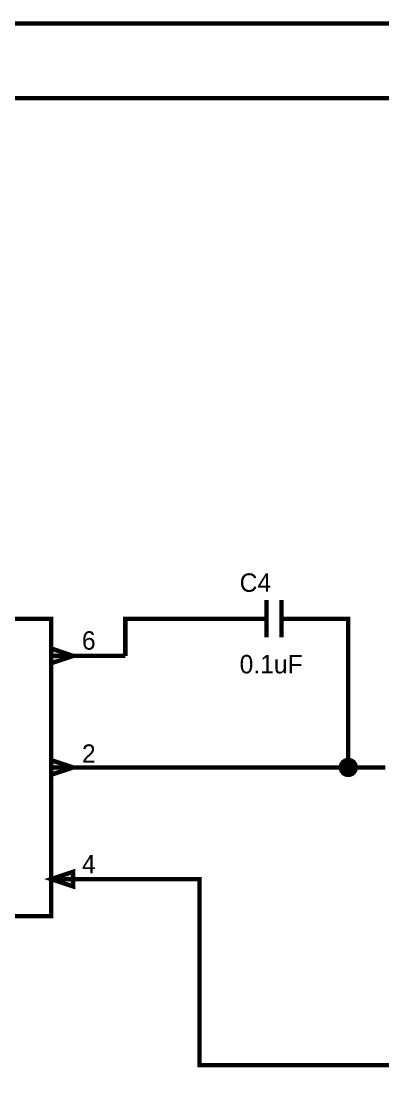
# Model space of a CAD drawing. Header units: millimetres. Extents: x 0 to 19, y 0 to 9.5.
# Drawn here: x 3.72 to 4.693, y 6.642 to 9.506 of the extents above; entities that cross this region are included whole.
import ezdxf

# ---------------------------------------------------------------- set-up
doc = ezdxf.new("R2010")
doc.units = ezdxf.units.MM
doc.header["$MEASUREMENT"] = 0
doc.layers.add('Sheet', color=255, linetype='Continuous')

msp = doc.modelspace()

# ---------------------------------------------------------------- linework, layer by layer
at = {"layer": 'Sheet'}
for points, const_width in [([(0, 9.5), (19, 9.5), (19, 0), (0, 0), (0, 9.5)], 0.0118), ([(0, 9.5), (0, 0), (19, 0), (19, 9.5), (0, 9.5), (0, 9.5)], 0.0039), ([(0.2007, 9.2993), (18.8002, 9.2993), (18.8002, 0.1998), (0.2007, 0.1998), (0.2007, 9.2993)], 0.0118), ([(0.2007, 9.2993), (0.2007, 0.1998), (18.8002, 0.1998), (18.8002, 9.2993), (0.2007, 9.2993), (0.2007, 9.2993)], 0.0039), ([(2.8003, 7.8996), (3.8004, 7.8996), (3.8004, 7.0998), (2.8003, 7.0998), (2.8003, 7.8996)], 0.0118), ([(2.8003, 7.8996), (2.8003, 7.0998), (3.8004, 7.0998), (3.8004, 7.8996), (2.8003, 7.8996), (2.8003, 7.8996)], 0.0039), ([(3.86, 7.7997), (3.8004, 7.82), (3.8004, 7.7798), (3.86, 7.7997)], 0.0118), ([(3.86, 7.7997), (3.8004, 7.82), (3.8004, 7.7798), (3.86, 7.7997)], 0.0039), ([(3.86, 7.4999), (3.8004, 7.5198), (3.8004, 7.48), (3.86, 7.4999)], 0.0118), ([(3.86, 7.4999), (3.8004, 7.5198), (3.8004, 7.48), (3.86, 7.4999)], 0.0039), ([(3.86, 7.2196), (3.8004, 7.1997), (3.86, 7.1798), (3.86, 7.2196)], 0.0118), ([(3.86, 7.2196), (3.8004, 7.1997), (3.86, 7.1798), (3.86, 7.2196)], 0.0039)]:
    msp.add_lwpolyline(points, close=True, dxfattribs=dict(at, const_width=const_width))
for points, const_width in [([(4.3804, 7.8496), (4.3804, 7.95)], 0.0118), ([(4.4202, 7.8496), (4.4202, 7.95)], 0.0118), ([(4.0002, 7.7997), (4.0002, 7.8996), (4.3004, 7.8996)], 0.0118), ([(4.3203, 7.8996), (4.3004, 7.8996)], 0.0118), ([(4.3203, 7.8996), (4.3804, 7.8996)], 0.0118), ([(4.4803, 7.8996), (4.4202, 7.8996)], 0.0118), ([(4.4803, 7.8996), (4.5002, 7.8996)], 0.0118), ([(4.5002, 7.8996), (4.6001, 7.8996), (4.6001, 7.4999)], 0.0118), ([(3.8004, 7.7997), (4.0002, 7.7997)], 0.0118), ([(3.8004, 7.4999), (4.0002, 7.4999)], 0.0118), ([(4.0002, 7.4999), (4.6001, 7.4999)], 0.0118), ([(4.5802, 7.4999), (4.5802, 7.5008), (4.5802, 7.5021), (4.5807, 7.503), (4.5807, 7.5039), (4.5807, 7.5048), (4.5811, 7.5057), (4.5816, 7.507), (4.582, 7.5079), (4.582, 7.5087), (4.5824, 7.5096), (4.5829, 7.5101), (4.5838, 7.511), (4.5842, 7.5118), (4.5847, 7.5127), (4.5855, 7.5132), (4.586, 7.5141), (4.5869, 7.5145), (4.5873, 7.5154), (4.5882, 7.5158), (4.5891, 7.5163), (4.59, 7.5171), (4.5904, 7.5176), (4.5913, 7.518), (4.5922, 7.518), (4.5931, 7.5185), (4.5944, 7.5189), (4.5953, 7.5194), (4.5961, 7.5194), (4.597, 7.5194), (4.5979, 7.5198), (4.5992, 7.5198), (4.6001, 7.5198)], 0.0118), ([(4.5802, 7.4999), (4.5802, 7.5008), (4.5802, 7.5021), (4.5807, 7.503), (4.5807, 7.5039), (4.5807, 7.5048), (4.5811, 7.5057), (4.5816, 7.507), (4.582, 7.5079), (4.582, 7.5087), (4.5824, 7.5096), (4.5829, 7.5101), (4.5838, 7.511), (4.5842, 7.5118), (4.5847, 7.5127), (4.5855, 7.5132), (4.586, 7.5141), (4.5869, 7.5145), (4.5873, 7.5154), (4.5882, 7.5158), (4.5891, 7.5163), (4.59, 7.5171), (4.5904, 7.5176), (4.5913, 7.518), (4.5922, 7.518), (4.5931, 7.5185), (4.5944, 7.5189), (4.5953, 7.5194), (4.5961, 7.5194), (4.597, 7.5194), (4.5979, 7.5198), (4.5992, 7.5198), (4.6001, 7.5198)], 0.0118), ([(4.5802, 7.4999), (4.5802, 7.5008), (4.5802, 7.5021), (4.5807, 7.503), (4.5807, 7.5039), (4.5807, 7.5048), (4.5811, 7.5057), (4.5816, 7.507), (4.582, 7.5079), (4.582, 7.5087), (4.5824, 7.5096), (4.5829, 7.5101), (4.5838, 7.511), (4.5842, 7.5118), (4.5847, 7.5127), (4.5855, 7.5132), (4.586, 7.5141), (4.5869, 7.5145), (4.5873, 7.5154), (4.5882, 7.5158), (4.5891, 7.5163), (4.59, 7.5171), (4.5904, 7.5176), (4.5913, 7.518), (4.5922, 7.518), (4.5931, 7.5185), (4.5944, 7.5189), (4.5953, 7.5194), (4.5961, 7.5194), (4.597, 7.5194), (4.5979, 7.5198), (4.5992, 7.5198), (4.6001, 7.5198)], 0.0118), ([(4.5802, 7.4999), (4.5802, 7.5008), (4.5802, 7.5021), (4.5807, 7.503), (4.5807, 7.5039), (4.5807, 7.5048), (4.5811, 7.5057), (4.5816, 7.507), (4.582, 7.5079), (4.582, 7.5087), (4.5824, 7.5096), (4.5829, 7.5101), (4.5838, 7.511), (4.5842, 7.5118), (4.5847, 7.5127), (4.5855, 7.5132), (4.586, 7.5141), (4.5869, 7.5145), (4.5873, 7.5154), (4.5882, 7.5158), (4.5891, 7.5163), (4.59, 7.5171), (4.5904, 7.5176), (4.5913, 7.518), (4.5922, 7.518), (4.5931, 7.5185), (4.5944, 7.5189), (4.5953, 7.5194), (4.5961, 7.5194), (4.597, 7.5194), (4.5979, 7.5198), (4.5992, 7.5198), (4.6001, 7.5198)], 0.0118), ([(4.5802, 7.4999), (4.5802, 7.5008), (4.5802, 7.5021), (4.5807, 7.503), (4.5807, 7.5039), (4.5807, 7.5048), (4.5811, 7.5057), (4.5816, 7.507), (4.582, 7.5079), (4.582, 7.5087), (4.5824, 7.5096), (4.5829, 7.5101), (4.5838, 7.511), (4.5842, 7.5118), (4.5847, 7.5127), (4.5855, 7.5132), (4.586, 7.5141), (4.5869, 7.5145), (4.5873, 7.5154), (4.5882, 7.5158), (4.5891, 7.5163), (4.59, 7.5171), (4.5904, 7.5176), (4.5913, 7.518), (4.5922, 7.518), (4.5931, 7.5185), (4.5944, 7.5189), (4.5953, 7.5194), (4.5961, 7.5194), (4.597, 7.5194), (4.5979, 7.5198), (4.5992, 7.5198), (4.6001, 7.5198)], 0.0118), ([(4.5802, 7.4999), (4.5802, 7.5008), (4.5802, 7.5021), (4.5807, 7.503), (4.5807, 7.5039), (4.5807, 7.5048), (4.5811, 7.5057), (4.5816, 7.507), (4.582, 7.5079), (4.582, 7.5087), (4.5824, 7.5096), (4.5829, 7.5101), (4.5838, 7.511), (4.5842, 7.5118), (4.5847, 7.5127), (4.5855, 7.5132), (4.586, 7.5141), (4.5869, 7.5145), (4.5873, 7.5154), (4.5882, 7.5158), (4.5891, 7.5163), (4.59, 7.5171), (4.5904, 7.5176), (4.5913, 7.518), (4.5922, 7.518), (4.5931, 7.5185), (4.5944, 7.5189), (4.5953, 7.5194), (4.5961, 7.5194), (4.597, 7.5194), (4.5979, 7.5198), (4.5992, 7.5198), (4.6001, 7.5198)], 0.0118), ([(4.5802, 7.4999), (4.5802, 7.5008), (4.5802, 7.5021), (4.5807, 7.503), (4.5807, 7.5039), (4.5807, 7.5048), (4.5811, 7.5057), (4.5816, 7.507), (4.582, 7.5079), (4.582, 7.5087), (4.5824, 7.5096), (4.5829, 7.5101), (4.5838, 7.511), (4.5842, 7.5118), (4.5847, 7.5127), (4.5855, 7.5132), (4.586, 7.5141), (4.5869, 7.5145), (4.5873, 7.5154), (4.5882, 7.5158), (4.5891, 7.5163), (4.59, 7.5171), (4.5904, 7.5176), (4.5913, 7.518), (4.5922, 7.518), (4.5931, 7.5185), (4.5944, 7.5189), (4.5953, 7.5194), (4.5961, 7.5194), (4.597, 7.5194), (4.5979, 7.5198), (4.5992, 7.5198), (4.6001, 7.5198)], 0.0118), ([(4.6001, 7.48), (4.5992, 7.48), (4.5979, 7.48), (4.597, 7.4805), (4.5961, 7.4805), (4.5953, 7.4805), (4.5944, 7.4809), (4.5931, 7.4813), (4.5922, 7.4818), (4.5913, 7.4818), (4.5904, 7.4822), (4.59, 7.4827), (4.5891, 7.4835), (4.5882, 7.484), (4.5873, 7.4844), (4.5869, 7.4853), (4.586, 7.4858), (4.5855, 7.4866), (4.5847, 7.4871), (4.5842, 7.488), (4.5838, 7.4889), (4.5829, 7.4897), (4.5824, 7.4902), (4.582, 7.4911), (4.582, 7.4919), (4.5816, 7.4928), (4.5811, 7.4942), (4.5807, 7.495), (4.5807, 7.4959), (4.5807, 7.4968), (4.5802, 7.4977), (4.5802, 7.499), (4.5802, 7.4999)], 0.0118), ([(4.5802, 7.4999), (4.5802, 7.4999)], 0.0118), ([(4.6001, 7.48), (4.5992, 7.48), (4.5979, 7.48), (4.597, 7.4805), (4.5961, 7.4805), (4.5953, 7.4805), (4.5944, 7.4809), (4.5931, 7.4813), (4.5922, 7.4818), (4.5913, 7.4818), (4.5904, 7.4822), (4.59, 7.4827), (4.5891, 7.4835), (4.5882, 7.484), (4.5873, 7.4844), (4.5869, 7.4853), (4.586, 7.4858), (4.5855, 7.4866), (4.5847, 7.4871), (4.5842, 7.488), (4.5838, 7.4889), (4.5829, 7.4897), (4.5824, 7.4902), (4.582, 7.4911), (4.582, 7.4919), (4.5816, 7.4928), (4.5811, 7.4942), (4.5807, 7.495), (4.5807, 7.4959), (4.5807, 7.4968), (4.5802, 7.4977), (4.5802, 7.499), (4.5802, 7.4999)], 0.0118), ([(4.5802, 7.4999), (4.5802, 7.4999)], 0.0118), ([(4.6001, 7.48), (4.5992, 7.48), (4.5979, 7.48), (4.597, 7.4805), (4.5961, 7.4805), (4.5953, 7.4805), (4.5944, 7.4809), (4.5931, 7.4813), (4.5922, 7.4818), (4.5913, 7.4818), (4.5904, 7.4822), (4.59, 7.4827), (4.5891, 7.4835), (4.5882, 7.484), (4.5873, 7.4844), (4.5869, 7.4853), (4.586, 7.4858), (4.5855, 7.4866), (4.5847, 7.4871), (4.5842, 7.488), (4.5838, 7.4889), (4.5829, 7.4897), (4.5824, 7.4902), (4.582, 7.4911), (4.582, 7.4919), (4.5816, 7.4928), (4.5811, 7.4942), (4.5807, 7.495), (4.5807, 7.4959), (4.5807, 7.4968), (4.5802, 7.4977), (4.5802, 7.499), (4.5802, 7.4999)], 0.0118), ([(4.5802, 7.4999), (4.5802, 7.4999)], 0.0118), ([(4.6001, 7.48), (4.5992, 7.48), (4.5979, 7.48), (4.597, 7.4805), (4.5961, 7.4805), (4.5953, 7.4805), (4.5944, 7.4809), (4.5931, 7.4813), (4.5922, 7.4818), (4.5913, 7.4818), (4.5904, 7.4822), (4.59, 7.4827), (4.5891, 7.4835), (4.5882, 7.484), (4.5873, 7.4844), (4.5869, 7.4853), (4.586, 7.4858), (4.5855, 7.4866), (4.5847, 7.4871), (4.5842, 7.488), (4.5838, 7.4889), (4.5829, 7.4897), (4.5824, 7.4902), (4.582, 7.4911), (4.582, 7.4919), (4.5816, 7.4928), (4.5811, 7.4942), (4.5807, 7.495), (4.5807, 7.4959), (4.5807, 7.4968), (4.5802, 7.4977), (4.5802, 7.499), (4.5802, 7.4999)], 0.0118), ([(4.5802, 7.4999), (4.5802, 7.4999)], 0.0118), ([(4.6001, 7.48), (4.5992, 7.48), (4.5979, 7.48), (4.597, 7.4805), (4.5961, 7.4805), (4.5953, 7.4805), (4.5944, 7.4809), (4.5931, 7.4813), (4.5922, 7.4818), (4.5913, 7.4818), (4.5904, 7.4822), (4.59, 7.4827), (4.5891, 7.4835), (4.5882, 7.484), (4.5873, 7.4844), (4.5869, 7.4853), (4.586, 7.4858), (4.5855, 7.4866), (4.5847, 7.4871), (4.5842, 7.488), (4.5838, 7.4889), (4.5829, 7.4897), (4.5824, 7.4902), (4.582, 7.4911), (4.582, 7.4919), (4.5816, 7.4928), (4.5811, 7.4942), (4.5807, 7.495), (4.5807, 7.4959), (4.5807, 7.4968), (4.5802, 7.4977), (4.5802, 7.499), (4.5802, 7.4999)], 0.0118), ([(4.5802, 7.4999), (4.5802, 7.4999)], 0.0118), ([(4.6001, 7.48), (4.5992, 7.48), (4.5979, 7.48), (4.597, 7.4805), (4.5961, 7.4805), (4.5953, 7.4805), (4.5944, 7.4809), (4.5931, 7.4813), (4.5922, 7.4818), (4.5913, 7.4818), (4.5904, 7.4822), (4.59, 7.4827), (4.5891, 7.4835), (4.5882, 7.484), (4.5873, 7.4844), (4.5869, 7.4853), (4.586, 7.4858), (4.5855, 7.4866), (4.5847, 7.4871), (4.5842, 7.488), (4.5838, 7.4889), (4.5829, 7.4897), (4.5824, 7.4902), (4.582, 7.4911), (4.582, 7.4919), (4.5816, 7.4928), (4.5811, 7.4942), (4.5807, 7.495), (4.5807, 7.4959), (4.5807, 7.4968), (4.5802, 7.4977), (4.5802, 7.499), (4.5802, 7.4999)], 0.0118), ([(4.5802, 7.4999), (4.5802, 7.4999)], 0.0118), ([(4.6001, 7.48), (4.5992, 7.48), (4.5979, 7.48), (4.597, 7.4805), (4.5961, 7.4805), (4.5953, 7.4805), (4.5944, 7.4809), (4.5931, 7.4813), (4.5922, 7.4818), (4.5913, 7.4818), (4.5904, 7.4822), (4.59, 7.4827), (4.5891, 7.4835), (4.5882, 7.484), (4.5873, 7.4844), (4.5869, 7.4853), (4.586, 7.4858), (4.5855, 7.4866), (4.5847, 7.4871), (4.5842, 7.488), (4.5838, 7.4889), (4.5829, 7.4897), (4.5824, 7.4902), (4.582, 7.4911), (4.582, 7.4919), (4.5816, 7.4928), (4.5811, 7.4942), (4.5807, 7.495), (4.5807, 7.4959), (4.5807, 7.4968), (4.5802, 7.4977), (4.5802, 7.499), (4.5802, 7.4999)], 0.0118), ([(4.5802, 7.4999), (4.5802, 7.4999)], 0.0118), ([(4.5802, 7.4999), (4.5802, 7.5008), (4.5802, 7.5021), (4.5807, 7.503), (4.5807, 7.5039), (4.5807, 7.5048), (4.5811, 7.5057), (4.5816, 7.507), (4.582, 7.5079), (4.582, 7.5087), (4.5824, 7.5096), (4.5829, 7.5101), (4.5838, 7.511), (4.5842, 7.5118), (4.5847, 7.5127), (4.5855, 7.5132), (4.586, 7.5141), (4.5869, 7.5145), (4.5873, 7.5154), (4.5882, 7.5158), (4.5891, 7.5163), (4.59, 7.5171), (4.5904, 7.5176), (4.5913, 7.518), (4.5922, 7.518), (4.5931, 7.5185), (4.5944, 7.5189), (4.5953, 7.5194), (4.5961, 7.5194), (4.597, 7.5194), (4.5979, 7.5198), (4.5992, 7.5198), (4.6001, 7.5198)], 0.0039), ([(4.5802, 7.4999), (4.5802, 7.5008), (4.5802, 7.5021), (4.5807, 7.503), (4.5807, 7.5039), (4.5807, 7.5048), (4.5811, 7.5057), (4.5816, 7.507), (4.582, 7.5079), (4.582, 7.5087), (4.5824, 7.5096), (4.5829, 7.5101), (4.5838, 7.511), (4.5842, 7.5118), (4.5847, 7.5127), (4.5855, 7.5132), (4.586, 7.5141), (4.5869, 7.5145), (4.5873, 7.5154), (4.5882, 7.5158), (4.5891, 7.5163), (4.59, 7.5171), (4.5904, 7.5176), (4.5913, 7.518), (4.5922, 7.518), (4.5931, 7.5185), (4.5944, 7.5189), (4.5953, 7.5194), (4.5961, 7.5194), (4.597, 7.5194), (4.5979, 7.5198), (4.5992, 7.5198), (4.6001, 7.5198)], 0.0039), ([(4.5802, 7.4999), (4.5802, 7.5008), (4.5802, 7.5021), (4.5807, 7.503), (4.5807, 7.5039), (4.5807, 7.5048), (4.5811, 7.5057), (4.5816, 7.507), (4.582, 7.5079), (4.582, 7.5087), (4.5824, 7.5096), (4.5829, 7.5101), (4.5838, 7.511), (4.5842, 7.5118), (4.5847, 7.5127), (4.5855, 7.5132), (4.586, 7.5141), (4.5869, 7.5145), (4.5873, 7.5154), (4.5882, 7.5158), (4.5891, 7.5163), (4.59, 7.5171), (4.5904, 7.5176), (4.5913, 7.518), (4.5922, 7.518), (4.5931, 7.5185), (4.5944, 7.5189), (4.5953, 7.5194), (4.5961, 7.5194), (4.597, 7.5194), (4.5979, 7.5198), (4.5992, 7.5198), (4.6001, 7.5198)], 0.0039), ([(4.5802, 7.4999), (4.5802, 7.5008), (4.5802, 7.5021), (4.5807, 7.503), (4.5807, 7.5039), (4.5807, 7.5048), (4.5811, 7.5057), (4.5816, 7.507), (4.582, 7.5079), (4.582, 7.5087), (4.5824, 7.5096), (4.5829, 7.5101), (4.5838, 7.511), (4.5842, 7.5118), (4.5847, 7.5127), (4.5855, 7.5132), (4.586, 7.5141), (4.5869, 7.5145), (4.5873, 7.5154), (4.5882, 7.5158), (4.5891, 7.5163), (4.59, 7.5171), (4.5904, 7.5176), (4.5913, 7.518), (4.5922, 7.518), (4.5931, 7.5185), (4.5944, 7.5189), (4.5953, 7.5194), (4.5961, 7.5194), (4.597, 7.5194), (4.5979, 7.5198), (4.5992, 7.5198), (4.6001, 7.5198)], 0.0039), ([(4.5802, 7.4999), (4.5802, 7.5008), (4.5802, 7.5021), (4.5807, 7.503), (4.5807, 7.5039), (4.5807, 7.5048), (4.5811, 7.5057), (4.5816, 7.507), (4.582, 7.5079), (4.582, 7.5087), (4.5824, 7.5096), (4.5829, 7.5101), (4.5838, 7.511), (4.5842, 7.5118), (4.5847, 7.5127), (4.5855, 7.5132), (4.586, 7.5141), (4.5869, 7.5145), (4.5873, 7.5154), (4.5882, 7.5158), (4.5891, 7.5163), (4.59, 7.5171), (4.5904, 7.5176), (4.5913, 7.518), (4.5922, 7.518), (4.5931, 7.5185), (4.5944, 7.5189), (4.5953, 7.5194), (4.5961, 7.5194), (4.597, 7.5194), (4.5979, 7.5198), (4.5992, 7.5198), (4.6001, 7.5198)], 0.0039), ([(4.5802, 7.4999), (4.5802, 7.5008), (4.5802, 7.5021), (4.5807, 7.503), (4.5807, 7.5039), (4.5807, 7.5048), (4.5811, 7.5057), (4.5816, 7.507), (4.582, 7.5079), (4.582, 7.5087), (4.5824, 7.5096), (4.5829, 7.5101), (4.5838, 7.511), (4.5842, 7.5118), (4.5847, 7.5127), (4.5855, 7.5132), (4.586, 7.5141), (4.5869, 7.5145), (4.5873, 7.5154), (4.5882, 7.5158), (4.5891, 7.5163), (4.59, 7.5171), (4.5904, 7.5176), (4.5913, 7.518), (4.5922, 7.518), (4.5931, 7.5185), (4.5944, 7.5189), (4.5953, 7.5194), (4.5961, 7.5194), (4.597, 7.5194), (4.5979, 7.5198), (4.5992, 7.5198), (4.6001, 7.5198)], 0.0039), ([(4.5802, 7.4999), (4.5802, 7.5008), (4.5802, 7.5021), (4.5807, 7.503), (4.5807, 7.5039), (4.5807, 7.5048), (4.5811, 7.5057), (4.5816, 7.507), (4.582, 7.5079), (4.582, 7.5087), (4.5824, 7.5096), (4.5829, 7.5101), (4.5838, 7.511), (4.5842, 7.5118), (4.5847, 7.5127), (4.5855, 7.5132), (4.586, 7.5141), (4.5869, 7.5145), (4.5873, 7.5154), (4.5882, 7.5158), (4.5891, 7.5163), (4.59, 7.5171), (4.5904, 7.5176), (4.5913, 7.518), (4.5922, 7.518), (4.5931, 7.5185), (4.5944, 7.5189), (4.5953, 7.5194), (4.5961, 7.5194), (4.597, 7.5194), (4.5979, 7.5198), (4.5992, 7.5198), (4.6001, 7.5198)], 0.0039), ([(4.6001, 7.5198), (4.6001, 7.5198)], 0.0118), ([(4.6001, 7.5198), (4.601, 7.5198), (4.6023, 7.5198), (4.6032, 7.5194), (4.6041, 7.5194), (4.605, 7.5194), (4.6059, 7.5189), (4.6072, 7.5185), (4.6081, 7.518), (4.609, 7.518), (4.6099, 7.5176), (4.6103, 7.5171), (4.6112, 7.5163), (4.6121, 7.5158), (4.6129, 7.5154), (4.6134, 7.5145), (4.6143, 7.5141), (4.6147, 7.5132), (4.6156, 7.5127), (4.616, 7.5118), (4.6165, 7.511), (4.6174, 7.5101), (4.6178, 7.5096), (4.6183, 7.5087), (4.6183, 7.5079), (4.6187, 7.507), (4.6191, 7.5057), (4.6196, 7.5048), (4.6196, 7.5039), (4.6196, 7.503), (4.62, 7.5021), (4.62, 7.5008), (4.62, 7.4999)], 0.0118), ([(4.6001, 7.5198), (4.6001, 7.5198)], 0.0118), ([(4.6001, 7.5198), (4.601, 7.5198), (4.6023, 7.5198), (4.6032, 7.5194), (4.6041, 7.5194), (4.605, 7.5194), (4.6059, 7.5189), (4.6072, 7.5185), (4.6081, 7.518), (4.609, 7.518), (4.6099, 7.5176), (4.6103, 7.5171), (4.6112, 7.5163), (4.6121, 7.5158), (4.6129, 7.5154), (4.6134, 7.5145), (4.6143, 7.5141), (4.6147, 7.5132), (4.6156, 7.5127), (4.616, 7.5118), (4.6165, 7.511), (4.6174, 7.5101), (4.6178, 7.5096), (4.6183, 7.5087), (4.6183, 7.5079), (4.6187, 7.507), (4.6191, 7.5057), (4.6196, 7.5048), (4.6196, 7.5039), (4.6196, 7.503), (4.62, 7.5021), (4.62, 7.5008), (4.62, 7.4999)], 0.0118), ([(4.6001, 7.5198), (4.6001, 7.5198)], 0.0118), ([(4.6001, 7.5198), (4.601, 7.5198), (4.6023, 7.5198), (4.6032, 7.5194), (4.6041, 7.5194), (4.605, 7.5194), (4.6059, 7.5189), (4.6072, 7.5185), (4.6081, 7.518), (4.609, 7.518), (4.6099, 7.5176), (4.6103, 7.5171), (4.6112, 7.5163), (4.6121, 7.5158), (4.6129, 7.5154), (4.6134, 7.5145), (4.6143, 7.5141), (4.6147, 7.5132), (4.6156, 7.5127), (4.616, 7.5118), (4.6165, 7.511), (4.6174, 7.5101), (4.6178, 7.5096), (4.6183, 7.5087), (4.6183, 7.5079), (4.6187, 7.507), (4.6191, 7.5057), (4.6196, 7.5048), (4.6196, 7.5039), (4.6196, 7.503), (4.62, 7.5021), (4.62, 7.5008), (4.62, 7.4999)], 0.0118), ([(4.6001, 7.5198), (4.6001, 7.5198)], 0.0118), ([(4.6001, 7.5198), (4.601, 7.5198), (4.6023, 7.5198), (4.6032, 7.5194), (4.6041, 7.5194), (4.605, 7.5194), (4.6059, 7.5189), (4.6072, 7.5185), (4.6081, 7.518), (4.609, 7.518), (4.6099, 7.5176), (4.6103, 7.5171), (4.6112, 7.5163), (4.6121, 7.5158), (4.6129, 7.5154), (4.6134, 7.5145), (4.6143, 7.5141), (4.6147, 7.5132), (4.6156, 7.5127), (4.616, 7.5118), (4.6165, 7.511), (4.6174, 7.5101), (4.6178, 7.5096), (4.6183, 7.5087), (4.6183, 7.5079), (4.6187, 7.507), (4.6191, 7.5057), (4.6196, 7.5048), (4.6196, 7.5039), (4.6196, 7.503), (4.62, 7.5021), (4.62, 7.5008), (4.62, 7.4999)], 0.0118), ([(4.6001, 7.5198), (4.6001, 7.5198)], 0.0118), ([(4.6001, 7.5198), (4.601, 7.5198), (4.6023, 7.5198), (4.6032, 7.5194), (4.6041, 7.5194), (4.605, 7.5194), (4.6059, 7.5189), (4.6072, 7.5185), (4.6081, 7.518), (4.609, 7.518), (4.6099, 7.5176), (4.6103, 7.5171), (4.6112, 7.5163), (4.6121, 7.5158), (4.6129, 7.5154), (4.6134, 7.5145), (4.6143, 7.5141), (4.6147, 7.5132), (4.6156, 7.5127), (4.616, 7.5118), (4.6165, 7.511), (4.6174, 7.5101), (4.6178, 7.5096), (4.6183, 7.5087), (4.6183, 7.5079), (4.6187, 7.507), (4.6191, 7.5057), (4.6196, 7.5048), (4.6196, 7.5039), (4.6196, 7.503), (4.62, 7.5021), (4.62, 7.5008), (4.62, 7.4999)], 0.0118), ([(4.6001, 7.5198), (4.6001, 7.5198)], 0.0118), ([(4.6001, 7.5198), (4.601, 7.5198), (4.6023, 7.5198), (4.6032, 7.5194), (4.6041, 7.5194), (4.605, 7.5194), (4.6059, 7.5189), (4.6072, 7.5185), (4.6081, 7.518), (4.609, 7.518), (4.6099, 7.5176), (4.6103, 7.5171), (4.6112, 7.5163), (4.6121, 7.5158), (4.6129, 7.5154), (4.6134, 7.5145), (4.6143, 7.5141), (4.6147, 7.5132), (4.6156, 7.5127), (4.616, 7.5118), (4.6165, 7.511), (4.6174, 7.5101), (4.6178, 7.5096), (4.6183, 7.5087), (4.6183, 7.5079), (4.6187, 7.507), (4.6191, 7.5057), (4.6196, 7.5048), (4.6196, 7.5039), (4.6196, 7.503), (4.62, 7.5021), (4.62, 7.5008), (4.62, 7.4999)], 0.0118), ([(4.6001, 7.5198), (4.6001, 7.5198)], 0.0118), ([(4.6001, 7.5198), (4.601, 7.5198), (4.6023, 7.5198), (4.6032, 7.5194), (4.6041, 7.5194), (4.605, 7.5194), (4.6059, 7.5189), (4.6072, 7.5185), (4.6081, 7.518), (4.609, 7.518), (4.6099, 7.5176), (4.6103, 7.5171), (4.6112, 7.5163), (4.6121, 7.5158), (4.6129, 7.5154), (4.6134, 7.5145), (4.6143, 7.5141), (4.6147, 7.5132), (4.6156, 7.5127), (4.616, 7.5118), (4.6165, 7.511), (4.6174, 7.5101), (4.6178, 7.5096), (4.6183, 7.5087), (4.6183, 7.5079), (4.6187, 7.507), (4.6191, 7.5057), (4.6196, 7.5048), (4.6196, 7.5039), (4.6196, 7.503), (4.62, 7.5021), (4.62, 7.5008), (4.62, 7.4999)], 0.0118), ([(4.62, 7.4999), (4.62, 7.499), (4.62, 7.4977), (4.6196, 7.4968), (4.6196, 7.4959), (4.6196, 7.495), (4.6191, 7.4942), (4.6187, 7.4928), (4.6183, 7.4919), (4.6183, 7.4911), (4.6178, 7.4902), (4.6174, 7.4897), (4.6165, 7.4889), (4.616, 7.488), (4.6156, 7.4871), (4.6147, 7.4866), (4.6143, 7.4858), (4.6134, 7.4853), (4.6129, 7.4844), (4.6121, 7.484), (4.6112, 7.4835), (4.6103, 7.4827), (4.6099, 7.4822), (4.609, 7.4818), (4.6081, 7.4818), (4.6072, 7.4813), (4.6059, 7.4809), (4.605, 7.4805), (4.6041, 7.4805), (4.6032, 7.4805), (4.6023, 7.48), (4.601, 7.48), (4.6001, 7.48)], 0.0118), ([(4.7, 7.4999), (4.6001, 7.4999)], 0.0118), ([(4.62, 7.4999), (4.62, 7.499), (4.62, 7.4977), (4.6196, 7.4968), (4.6196, 7.4959), (4.6196, 7.495), (4.6191, 7.4942), (4.6187, 7.4928), (4.6183, 7.4919), (4.6183, 7.4911), (4.6178, 7.4902), (4.6174, 7.4897), (4.6165, 7.4889), (4.616, 7.488), (4.6156, 7.4871), (4.6147, 7.4866), (4.6143, 7.4858), (4.6134, 7.4853), (4.6129, 7.4844), (4.6121, 7.484), (4.6112, 7.4835), (4.6103, 7.4827), (4.6099, 7.4822), (4.609, 7.4818), (4.6081, 7.4818), (4.6072, 7.4813), (4.6059, 7.4809), (4.605, 7.4805), (4.6041, 7.4805), (4.6032, 7.4805), (4.6023, 7.48), (4.601, 7.48), (4.6001, 7.48)], 0.0118), ([(4.62, 7.4999), (4.62, 7.499), (4.62, 7.4977), (4.6196, 7.4968), (4.6196, 7.4959), (4.6196, 7.495), (4.6191, 7.4942), (4.6187, 7.4928), (4.6183, 7.4919), (4.6183, 7.4911), (4.6178, 7.4902), (4.6174, 7.4897), (4.6165, 7.4889), (4.616, 7.488), (4.6156, 7.4871), (4.6147, 7.4866), (4.6143, 7.4858), (4.6134, 7.4853), (4.6129, 7.4844), (4.6121, 7.484), (4.6112, 7.4835), (4.6103, 7.4827), (4.6099, 7.4822), (4.609, 7.4818), (4.6081, 7.4818), (4.6072, 7.4813), (4.6059, 7.4809), (4.605, 7.4805), (4.6041, 7.4805), (4.6032, 7.4805), (4.6023, 7.48), (4.601, 7.48), (4.6001, 7.48)], 0.0118), ([(4.62, 7.4999), (4.62, 7.499), (4.62, 7.4977), (4.6196, 7.4968), (4.6196, 7.4959), (4.6196, 7.495), (4.6191, 7.4942), (4.6187, 7.4928), (4.6183, 7.4919), (4.6183, 7.4911), (4.6178, 7.4902), (4.6174, 7.4897), (4.6165, 7.4889), (4.616, 7.488), (4.6156, 7.4871), (4.6147, 7.4866), (4.6143, 7.4858), (4.6134, 7.4853), (4.6129, 7.4844), (4.6121, 7.484), (4.6112, 7.4835), (4.6103, 7.4827), (4.6099, 7.4822), (4.609, 7.4818), (4.6081, 7.4818), (4.6072, 7.4813), (4.6059, 7.4809), (4.605, 7.4805), (4.6041, 7.4805), (4.6032, 7.4805), (4.6023, 7.48), (4.601, 7.48), (4.6001, 7.48)], 0.0118), ([(4.62, 7.4999), (4.62, 7.499), (4.62, 7.4977), (4.6196, 7.4968), (4.6196, 7.4959), (4.6196, 7.495), (4.6191, 7.4942), (4.6187, 7.4928), (4.6183, 7.4919), (4.6183, 7.4911), (4.6178, 7.4902), (4.6174, 7.4897), (4.6165, 7.4889), (4.616, 7.488), (4.6156, 7.4871), (4.6147, 7.4866), (4.6143, 7.4858), (4.6134, 7.4853), (4.6129, 7.4844), (4.6121, 7.484), (4.6112, 7.4835), (4.6103, 7.4827), (4.6099, 7.4822), (4.609, 7.4818), (4.6081, 7.4818), (4.6072, 7.4813), (4.6059, 7.4809), (4.605, 7.4805), (4.6041, 7.4805), (4.6032, 7.4805), (4.6023, 7.48), (4.601, 7.48), (4.6001, 7.48)], 0.0118), ([(4.62, 7.4999), (4.62, 7.499), (4.62, 7.4977), (4.6196, 7.4968), (4.6196, 7.4959), (4.6196, 7.495), (4.6191, 7.4942), (4.6187, 7.4928), (4.6183, 7.4919), (4.6183, 7.4911), (4.6178, 7.4902), (4.6174, 7.4897), (4.6165, 7.4889), (4.616, 7.488), (4.6156, 7.4871), (4.6147, 7.4866), (4.6143, 7.4858), (4.6134, 7.4853), (4.6129, 7.4844), (4.6121, 7.484), (4.6112, 7.4835), (4.6103, 7.4827), (4.6099, 7.4822), (4.609, 7.4818), (4.6081, 7.4818), (4.6072, 7.4813), (4.6059, 7.4809), (4.605, 7.4805), (4.6041, 7.4805), (4.6032, 7.4805), (4.6023, 7.48), (4.601, 7.48), (4.6001, 7.48)], 0.0118), ([(4.62, 7.4999), (4.62, 7.499), (4.62, 7.4977), (4.6196, 7.4968), (4.6196, 7.4959), (4.6196, 7.495), (4.6191, 7.4942), (4.6187, 7.4928), (4.6183, 7.4919), (4.6183, 7.4911), (4.6178, 7.4902), (4.6174, 7.4897), (4.6165, 7.4889), (4.616, 7.488), (4.6156, 7.4871), (4.6147, 7.4866), (4.6143, 7.4858), (4.6134, 7.4853), (4.6129, 7.4844), (4.6121, 7.484), (4.6112, 7.4835), (4.6103, 7.4827), (4.6099, 7.4822), (4.609, 7.4818), (4.6081, 7.4818), (4.6072, 7.4813), (4.6059, 7.4809), (4.605, 7.4805), (4.6041, 7.4805), (4.6032, 7.4805), (4.6023, 7.48), (4.601, 7.48), (4.6001, 7.48)], 0.0118), ([(4.6001, 7.5198), (4.6001, 7.5198)], 0.0039), ([(4.6001, 7.5198), (4.601, 7.5198), (4.6023, 7.5198), (4.6032, 7.5194), (4.6041, 7.5194), (4.605, 7.5194), (4.6059, 7.5189), (4.6072, 7.5185), (4.6081, 7.518), (4.609, 7.518), (4.6099, 7.5176), (4.6103, 7.5171), (4.6112, 7.5163), (4.6121, 7.5158), (4.6129, 7.5154), (4.6134, 7.5145), (4.6143, 7.5141), (4.6147, 7.5132), (4.6156, 7.5127), (4.616, 7.5118), (4.6165, 7.511), (4.6174, 7.5101), (4.6178, 7.5096), (4.6183, 7.5087), (4.6183, 7.5079), (4.6187, 7.507), (4.6191, 7.5057), (4.6196, 7.5048), (4.6196, 7.5039), (4.6196, 7.503), (4.62, 7.5021), (4.62, 7.5008), (4.62, 7.4999)], 0.0039), ([(4.6001, 7.5198), (4.6001, 7.5198)], 0.0039), ([(4.6001, 7.5198), (4.601, 7.5198), (4.6023, 7.5198), (4.6032, 7.5194), (4.6041, 7.5194), (4.605, 7.5194), (4.6059, 7.5189), (4.6072, 7.5185), (4.6081, 7.518), (4.609, 7.518), (4.6099, 7.5176), (4.6103, 7.5171), (4.6112, 7.5163), (4.6121, 7.5158), (4.6129, 7.5154), (4.6134, 7.5145), (4.6143, 7.5141), (4.6147, 7.5132), (4.6156, 7.5127), (4.616, 7.5118), (4.6165, 7.511), (4.6174, 7.5101), (4.6178, 7.5096), (4.6183, 7.5087), (4.6183, 7.5079), (4.6187, 7.507), (4.6191, 7.5057), (4.6196, 7.5048), (4.6196, 7.5039), (4.6196, 7.503), (4.62, 7.5021), (4.62, 7.5008), (4.62, 7.4999)], 0.0039), ([(4.6001, 7.5198), (4.6001, 7.5198)], 0.0039), ([(4.6001, 7.5198), (4.601, 7.5198), (4.6023, 7.5198), (4.6032, 7.5194), (4.6041, 7.5194), (4.605, 7.5194), (4.6059, 7.5189), (4.6072, 7.5185), (4.6081, 7.518), (4.609, 7.518), (4.6099, 7.5176), (4.6103, 7.5171), (4.6112, 7.5163), (4.6121, 7.5158), (4.6129, 7.5154), (4.6134, 7.5145), (4.6143, 7.5141), (4.6147, 7.5132), (4.6156, 7.5127), (4.616, 7.5118), (4.6165, 7.511), (4.6174, 7.5101), (4.6178, 7.5096), (4.6183, 7.5087), (4.6183, 7.5079), (4.6187, 7.507), (4.6191, 7.5057), (4.6196, 7.5048), (4.6196, 7.5039), (4.6196, 7.503), (4.62, 7.5021), (4.62, 7.5008), (4.62, 7.4999)], 0.0039), ([(4.6001, 7.5198), (4.6001, 7.5198)], 0.0039), ([(4.6001, 7.5198), (4.601, 7.5198), (4.6023, 7.5198), (4.6032, 7.5194), (4.6041, 7.5194), (4.605, 7.5194), (4.6059, 7.5189), (4.6072, 7.5185), (4.6081, 7.518), (4.609, 7.518), (4.6099, 7.5176), (4.6103, 7.5171), (4.6112, 7.5163), (4.6121, 7.5158), (4.6129, 7.5154), (4.6134, 7.5145), (4.6143, 7.5141), (4.6147, 7.5132), (4.6156, 7.5127), (4.616, 7.5118), (4.6165, 7.511), (4.6174, 7.5101), (4.6178, 7.5096), (4.6183, 7.5087), (4.6183, 7.5079), (4.6187, 7.507), (4.6191, 7.5057), (4.6196, 7.5048), (4.6196, 7.5039), (4.6196, 7.503), (4.62, 7.5021), (4.62, 7.5008), (4.62, 7.4999)], 0.0039), ([(4.6001, 7.5198), (4.6001, 7.5198)], 0.0039), ([(4.6001, 7.5198), (4.601, 7.5198), (4.6023, 7.5198), (4.6032, 7.5194), (4.6041, 7.5194), (4.605, 7.5194), (4.6059, 7.5189), (4.6072, 7.5185), (4.6081, 7.518), (4.609, 7.518), (4.6099, 7.5176), (4.6103, 7.5171), (4.6112, 7.5163), (4.6121, 7.5158), (4.6129, 7.5154), (4.6134, 7.5145), (4.6143, 7.5141), (4.6147, 7.5132), (4.6156, 7.5127), (4.616, 7.5118), (4.6165, 7.511), (4.6174, 7.5101), (4.6178, 7.5096), (4.6183, 7.5087), (4.6183, 7.5079), (4.6187, 7.507), (4.6191, 7.5057), (4.6196, 7.5048), (4.6196, 7.5039), (4.6196, 7.503), (4.62, 7.5021), (4.62, 7.5008), (4.62, 7.4999)], 0.0039), ([(4.6001, 7.5198), (4.6001, 7.5198)], 0.0039), ([(4.6001, 7.5198), (4.601, 7.5198), (4.6023, 7.5198), (4.6032, 7.5194), (4.6041, 7.5194), (4.605, 7.5194), (4.6059, 7.5189), (4.6072, 7.5185), (4.6081, 7.518), (4.609, 7.518), (4.6099, 7.5176), (4.6103, 7.5171), (4.6112, 7.5163), (4.6121, 7.5158), (4.6129, 7.5154), (4.6134, 7.5145), (4.6143, 7.5141), (4.6147, 7.5132), (4.6156, 7.5127), (4.616, 7.5118), (4.6165, 7.511), (4.6174, 7.5101), (4.6178, 7.5096), (4.6183, 7.5087), (4.6183, 7.5079), (4.6187, 7.507), (4.6191, 7.5057), (4.6196, 7.5048), (4.6196, 7.5039), (4.6196, 7.503), (4.62, 7.5021), (4.62, 7.5008), (4.62, 7.4999)], 0.0039), ([(4.6001, 7.5198), (4.6001, 7.5198)], 0.0039), ([(4.6001, 7.5198), (4.601, 7.5198), (4.6023, 7.5198), (4.6032, 7.5194), (4.6041, 7.5194), (4.605, 7.5194), (4.6059, 7.5189), (4.6072, 7.5185), (4.6081, 7.518), (4.609, 7.518), (4.6099, 7.5176), (4.6103, 7.5171), (4.6112, 7.5163), (4.6121, 7.5158), (4.6129, 7.5154), (4.6134, 7.5145), (4.6143, 7.5141), (4.6147, 7.5132), (4.6156, 7.5127), (4.616, 7.5118), (4.6165, 7.511), (4.6174, 7.5101), (4.6178, 7.5096), (4.6183, 7.5087), (4.6183, 7.5079), (4.6187, 7.507), (4.6191, 7.5057), (4.6196, 7.5048), (4.6196, 7.5039), (4.6196, 7.503), (4.62, 7.5021), (4.62, 7.5008), (4.62, 7.4999)], 0.0039), ([(4.62, 7.4999), (4.62, 7.4999), (4.62, 7.4999), (4.62, 7.4999), (4.62, 7.4999), (4.62, 7.4999), (4.62, 7.4999), (4.62, 7.4999), (4.62, 7.4999), (4.62, 7.4999), (4.62, 7.4999), (4.62, 7.4999), (4.62, 7.4999), (4.62, 7.4999), (4.62, 7.4999), (4.62, 7.4999), (4.62, 7.4999), (4.62, 7.4999), (4.62, 7.4999), (4.62, 7.4999), (4.62, 7.4999), (4.62, 7.4999), (4.62, 7.4999), (4.62, 7.4999), (4.62, 7.4999), (4.62, 7.4999), (4.62, 7.4999), (4.62, 7.4999), (4.62, 7.4999), (4.62, 7.4999), (4.62, 7.4999), (4.62, 7.4999), (4.62, 7.4999)], 0.0118), ([(4.62, 7.4999), (4.62, 7.4999)], 0.0118), ([(4.62, 7.4999), (4.62, 7.4999), (4.62, 7.4999), (4.62, 7.4999), (4.62, 7.4999), (4.62, 7.4999), (4.62, 7.4999), (4.62, 7.4999), (4.62, 7.4999), (4.62, 7.4999), (4.62, 7.4999), (4.62, 7.4999), (4.62, 7.4999), (4.62, 7.4999), (4.62, 7.4999), (4.62, 7.4999), (4.62, 7.4999), (4.62, 7.4999), (4.62, 7.4999), (4.62, 7.4999), (4.62, 7.4999), (4.62, 7.4999), (4.62, 7.4999), (4.62, 7.4999), (4.62, 7.4999), (4.62, 7.4999), (4.62, 7.4999), (4.62, 7.4999), (4.62, 7.4999), (4.62, 7.4999), (4.62, 7.4999), (4.62, 7.4999), (4.62, 7.4999)], 0.0118), ([(4.62, 7.4999), (4.62, 7.4999)], 0.0118), ([(4.62, 7.4999), (4.62, 7.4999), (4.62, 7.4999), (4.62, 7.4999), (4.62, 7.4999), (4.62, 7.4999), (4.62, 7.4999), (4.62, 7.4999), (4.62, 7.4999), (4.62, 7.4999), (4.62, 7.4999), (4.62, 7.4999), (4.62, 7.4999), (4.62, 7.4999), (4.62, 7.4999), (4.62, 7.4999), (4.62, 7.4999), (4.62, 7.4999), (4.62, 7.4999), (4.62, 7.4999), (4.62, 7.4999), (4.62, 7.4999), (4.62, 7.4999), (4.62, 7.4999), (4.62, 7.4999), (4.62, 7.4999), (4.62, 7.4999), (4.62, 7.4999), (4.62, 7.4999), (4.62, 7.4999), (4.62, 7.4999), (4.62, 7.4999), (4.62, 7.4999)], 0.0118), ([(4.62, 7.4999), (4.62, 7.4999)], 0.0118), ([(4.62, 7.4999), (4.62, 7.4999), (4.62, 7.4999), (4.62, 7.4999), (4.62, 7.4999), (4.62, 7.4999), (4.62, 7.4999), (4.62, 7.4999), (4.62, 7.4999), (4.62, 7.4999), (4.62, 7.4999), (4.62, 7.4999), (4.62, 7.4999), (4.62, 7.4999), (4.62, 7.4999), (4.62, 7.4999), (4.62, 7.4999), (4.62, 7.4999), (4.62, 7.4999), (4.62, 7.4999), (4.62, 7.4999), (4.62, 7.4999), (4.62, 7.4999), (4.62, 7.4999), (4.62, 7.4999), (4.62, 7.4999), (4.62, 7.4999), (4.62, 7.4999), (4.62, 7.4999), (4.62, 7.4999), (4.62, 7.4999), (4.62, 7.4999), (4.62, 7.4999)], 0.0118), ([(4.62, 7.4999), (4.62, 7.4999)], 0.0118), ([(4.62, 7.4999), (4.62, 7.4999), (4.62, 7.4999), (4.62, 7.4999), (4.62, 7.4999), (4.62, 7.4999), (4.62, 7.4999), (4.62, 7.4999), (4.62, 7.4999), (4.62, 7.4999), (4.62, 7.4999), (4.62, 7.4999), (4.62, 7.4999), (4.62, 7.4999), (4.62, 7.4999), (4.62, 7.4999), (4.62, 7.4999), (4.62, 7.4999), (4.62, 7.4999), (4.62, 7.4999), (4.62, 7.4999), (4.62, 7.4999), (4.62, 7.4999), (4.62, 7.4999), (4.62, 7.4999), (4.62, 7.4999), (4.62, 7.4999), (4.62, 7.4999), (4.62, 7.4999), (4.62, 7.4999), (4.62, 7.4999), (4.62, 7.4999), (4.62, 7.4999)], 0.0118), ([(4.62, 7.4999), (4.62, 7.4999)], 0.0118), ([(4.62, 7.4999), (4.62, 7.4999), (4.62, 7.4999), (4.62, 7.4999), (4.62, 7.4999), (4.62, 7.4999), (4.62, 7.4999), (4.62, 7.4999), (4.62, 7.4999), (4.62, 7.4999), (4.62, 7.4999), (4.62, 7.4999), (4.62, 7.4999), (4.62, 7.4999), (4.62, 7.4999), (4.62, 7.4999), (4.62, 7.4999), (4.62, 7.4999), (4.62, 7.4999), (4.62, 7.4999), (4.62, 7.4999), (4.62, 7.4999), (4.62, 7.4999), (4.62, 7.4999), (4.62, 7.4999), (4.62, 7.4999), (4.62, 7.4999), (4.62, 7.4999), (4.62, 7.4999), (4.62, 7.4999), (4.62, 7.4999), (4.62, 7.4999), (4.62, 7.4999)], 0.0118), ([(4.62, 7.4999), (4.62, 7.4999)], 0.0118), ([(4.62, 7.4999), (4.62, 7.4999), (4.62, 7.4999), (4.62, 7.4999), (4.62, 7.4999), (4.62, 7.4999), (4.62, 7.4999), (4.62, 7.4999), (4.62, 7.4999), (4.62, 7.4999), (4.62, 7.4999), (4.62, 7.4999), (4.62, 7.4999), (4.62, 7.4999), (4.62, 7.4999), (4.62, 7.4999), (4.62, 7.4999), (4.62, 7.4999), (4.62, 7.4999), (4.62, 7.4999), (4.62, 7.4999), (4.62, 7.4999), (4.62, 7.4999), (4.62, 7.4999), (4.62, 7.4999), (4.62, 7.4999), (4.62, 7.4999), (4.62, 7.4999), (4.62, 7.4999), (4.62, 7.4999), (4.62, 7.4999), (4.62, 7.4999), (4.62, 7.4999)], 0.0118), ([(4.62, 7.4999), (4.62, 7.4999)], 0.0118), ([(4.6001, 7.48), (4.5992, 7.48), (4.5979, 7.48), (4.597, 7.4805), (4.5961, 7.4805), (4.5953, 7.4805), (4.5944, 7.4809), (4.5931, 7.4813), (4.5922, 7.4818), (4.5913, 7.4818), (4.5904, 7.4822), (4.59, 7.4827), (4.5891, 7.4835), (4.5882, 7.484), (4.5873, 7.4844), (4.5869, 7.4853), (4.586, 7.4858), (4.5855, 7.4866), (4.5847, 7.4871), (4.5842, 7.488), (4.5838, 7.4889), (4.5829, 7.4897), (4.5824, 7.4902), (4.582, 7.4911), (4.582, 7.4919), (4.5816, 7.4928), (4.5811, 7.4942), (4.5807, 7.495), (4.5807, 7.4959), (4.5807, 7.4968), (4.5802, 7.4977), (4.5802, 7.499), (4.5802, 7.4999)], 0.0039), ([(4.5802, 7.4999), (4.5802, 7.4999)], 0.0039), ([(4.6001, 7.48), (4.5992, 7.48), (4.5979, 7.48), (4.597, 7.4805), (4.5961, 7.4805), (4.5953, 7.4805), (4.5944, 7.4809), (4.5931, 7.4813), (4.5922, 7.4818), (4.5913, 7.4818), (4.5904, 7.4822), (4.59, 7.4827), (4.5891, 7.4835), (4.5882, 7.484), (4.5873, 7.4844), (4.5869, 7.4853), (4.586, 7.4858), (4.5855, 7.4866), (4.5847, 7.4871), (4.5842, 7.488), (4.5838, 7.4889), (4.5829, 7.4897), (4.5824, 7.4902), (4.582, 7.4911), (4.582, 7.4919), (4.5816, 7.4928), (4.5811, 7.4942), (4.5807, 7.495), (4.5807, 7.4959), (4.5807, 7.4968), (4.5802, 7.4977), (4.5802, 7.499), (4.5802, 7.4999)], 0.0039), ([(4.5802, 7.4999), (4.5802, 7.4999)], 0.0039), ([(4.6001, 7.48), (4.5992, 7.48), (4.5979, 7.48), (4.597, 7.4805), (4.5961, 7.4805), (4.5953, 7.4805), (4.5944, 7.4809), (4.5931, 7.4813), (4.5922, 7.4818), (4.5913, 7.4818), (4.5904, 7.4822), (4.59, 7.4827), (4.5891, 7.4835), (4.5882, 7.484), (4.5873, 7.4844), (4.5869, 7.4853), (4.586, 7.4858), (4.5855, 7.4866), (4.5847, 7.4871), (4.5842, 7.488), (4.5838, 7.4889), (4.5829, 7.4897), (4.5824, 7.4902), (4.582, 7.4911), (4.582, 7.4919), (4.5816, 7.4928), (4.5811, 7.4942), (4.5807, 7.495), (4.5807, 7.4959), (4.5807, 7.4968), (4.5802, 7.4977), (4.5802, 7.499), (4.5802, 7.4999)], 0.0039), ([(4.5802, 7.4999), (4.5802, 7.4999)], 0.0039), ([(4.6001, 7.48), (4.5992, 7.48), (4.5979, 7.48), (4.597, 7.4805), (4.5961, 7.4805), (4.5953, 7.4805), (4.5944, 7.4809), (4.5931, 7.4813), (4.5922, 7.4818), (4.5913, 7.4818), (4.5904, 7.4822), (4.59, 7.4827), (4.5891, 7.4835), (4.5882, 7.484), (4.5873, 7.4844), (4.5869, 7.4853), (4.586, 7.4858), (4.5855, 7.4866), (4.5847, 7.4871), (4.5842, 7.488), (4.5838, 7.4889), (4.5829, 7.4897), (4.5824, 7.4902), (4.582, 7.4911), (4.582, 7.4919), (4.5816, 7.4928), (4.5811, 7.4942), (4.5807, 7.495), (4.5807, 7.4959), (4.5807, 7.4968), (4.5802, 7.4977), (4.5802, 7.499), (4.5802, 7.4999)], 0.0039), ([(4.5802, 7.4999), (4.5802, 7.4999)], 0.0039), ([(4.6001, 7.48), (4.5992, 7.48), (4.5979, 7.48), (4.597, 7.4805), (4.5961, 7.4805), (4.5953, 7.4805), (4.5944, 7.4809), (4.5931, 7.4813), (4.5922, 7.4818), (4.5913, 7.4818), (4.5904, 7.4822), (4.59, 7.4827), (4.5891, 7.4835), (4.5882, 7.484), (4.5873, 7.4844), (4.5869, 7.4853), (4.586, 7.4858), (4.5855, 7.4866), (4.5847, 7.4871), (4.5842, 7.488), (4.5838, 7.4889), (4.5829, 7.4897), (4.5824, 7.4902), (4.582, 7.4911), (4.582, 7.4919), (4.5816, 7.4928), (4.5811, 7.4942), (4.5807, 7.495), (4.5807, 7.4959), (4.5807, 7.4968), (4.5802, 7.4977), (4.5802, 7.499), (4.5802, 7.4999)], 0.0039), ([(4.5802, 7.4999), (4.5802, 7.4999)], 0.0039), ([(4.6001, 7.48), (4.5992, 7.48), (4.5979, 7.48), (4.597, 7.4805), (4.5961, 7.4805), (4.5953, 7.4805), (4.5944, 7.4809), (4.5931, 7.4813), (4.5922, 7.4818), (4.5913, 7.4818), (4.5904, 7.4822), (4.59, 7.4827), (4.5891, 7.4835), (4.5882, 7.484), (4.5873, 7.4844), (4.5869, 7.4853), (4.586, 7.4858), (4.5855, 7.4866), (4.5847, 7.4871), (4.5842, 7.488), (4.5838, 7.4889), (4.5829, 7.4897), (4.5824, 7.4902), (4.582, 7.4911), (4.582, 7.4919), (4.5816, 7.4928), (4.5811, 7.4942), (4.5807, 7.495), (4.5807, 7.4959), (4.5807, 7.4968), (4.5802, 7.4977), (4.5802, 7.499), (4.5802, 7.4999)], 0.0039), ([(4.5802, 7.4999), (4.5802, 7.4999)], 0.0039), ([(4.6001, 7.48), (4.5992, 7.48), (4.5979, 7.48), (4.597, 7.4805), (4.5961, 7.4805), (4.5953, 7.4805), (4.5944, 7.4809), (4.5931, 7.4813), (4.5922, 7.4818), (4.5913, 7.4818), (4.5904, 7.4822), (4.59, 7.4827), (4.5891, 7.4835), (4.5882, 7.484), (4.5873, 7.4844), (4.5869, 7.4853), (4.586, 7.4858), (4.5855, 7.4866), (4.5847, 7.4871), (4.5842, 7.488), (4.5838, 7.4889), (4.5829, 7.4897), (4.5824, 7.4902), (4.582, 7.4911), (4.582, 7.4919), (4.5816, 7.4928), (4.5811, 7.4942), (4.5807, 7.495), (4.5807, 7.4959), (4.5807, 7.4968), (4.5802, 7.4977), (4.5802, 7.499), (4.5802, 7.4999)], 0.0039), ([(4.5802, 7.4999), (4.5802, 7.4999)], 0.0039), ([(4.62, 7.4999), (4.62, 7.499), (4.62, 7.4977), (4.6196, 7.4968), (4.6196, 7.4959), (4.6196, 7.495), (4.6191, 7.4942), (4.6187, 7.4928), (4.6183, 7.4919), (4.6183, 7.4911), (4.6178, 7.4902), (4.6174, 7.4897), (4.6165, 7.4889), (4.616, 7.488), (4.6156, 7.4871), (4.6147, 7.4866), (4.6143, 7.4858), (4.6134, 7.4853), (4.6129, 7.4844), (4.6121, 7.484), (4.6112, 7.4835), (4.6103, 7.4827), (4.6099, 7.4822), (4.609, 7.4818), (4.6081, 7.4818), (4.6072, 7.4813), (4.6059, 7.4809), (4.605, 7.4805), (4.6041, 7.4805), (4.6032, 7.4805), (4.6023, 7.48), (4.601, 7.48), (4.6001, 7.48)], 0.0039), ([(4.62, 7.4999), (4.62, 7.499), (4.62, 7.4977), (4.6196, 7.4968), (4.6196, 7.4959), (4.6196, 7.495), (4.6191, 7.4942), (4.6187, 7.4928), (4.6183, 7.4919), (4.6183, 7.4911), (4.6178, 7.4902), (4.6174, 7.4897), (4.6165, 7.4889), (4.616, 7.488), (4.6156, 7.4871), (4.6147, 7.4866), (4.6143, 7.4858), (4.6134, 7.4853), (4.6129, 7.4844), (4.6121, 7.484), (4.6112, 7.4835), (4.6103, 7.4827), (4.6099, 7.4822), (4.609, 7.4818), (4.6081, 7.4818), (4.6072, 7.4813), (4.6059, 7.4809), (4.605, 7.4805), (4.6041, 7.4805), (4.6032, 7.4805), (4.6023, 7.48), (4.601, 7.48), (4.6001, 7.48)], 0.0039), ([(4.62, 7.4999), (4.62, 7.499), (4.62, 7.4977), (4.6196, 7.4968), (4.6196, 7.4959), (4.6196, 7.495), (4.6191, 7.4942), (4.6187, 7.4928), (4.6183, 7.4919), (4.6183, 7.4911), (4.6178, 7.4902), (4.6174, 7.4897), (4.6165, 7.4889), (4.616, 7.488), (4.6156, 7.4871), (4.6147, 7.4866), (4.6143, 7.4858), (4.6134, 7.4853), (4.6129, 7.4844), (4.6121, 7.484), (4.6112, 7.4835), (4.6103, 7.4827), (4.6099, 7.4822), (4.609, 7.4818), (4.6081, 7.4818), (4.6072, 7.4813), (4.6059, 7.4809), (4.605, 7.4805), (4.6041, 7.4805), (4.6032, 7.4805), (4.6023, 7.48), (4.601, 7.48), (4.6001, 7.48)], 0.0039), ([(4.62, 7.4999), (4.62, 7.499), (4.62, 7.4977), (4.6196, 7.4968), (4.6196, 7.4959), (4.6196, 7.495), (4.6191, 7.4942), (4.6187, 7.4928), (4.6183, 7.4919), (4.6183, 7.4911), (4.6178, 7.4902), (4.6174, 7.4897), (4.6165, 7.4889), (4.616, 7.488), (4.6156, 7.4871), (4.6147, 7.4866), (4.6143, 7.4858), (4.6134, 7.4853), (4.6129, 7.4844), (4.6121, 7.484), (4.6112, 7.4835), (4.6103, 7.4827), (4.6099, 7.4822), (4.609, 7.4818), (4.6081, 7.4818), (4.6072, 7.4813), (4.6059, 7.4809), (4.605, 7.4805), (4.6041, 7.4805), (4.6032, 7.4805), (4.6023, 7.48), (4.601, 7.48), (4.6001, 7.48)], 0.0039), ([(4.62, 7.4999), (4.62, 7.499), (4.62, 7.4977), (4.6196, 7.4968), (4.6196, 7.4959), (4.6196, 7.495), (4.6191, 7.4942), (4.6187, 7.4928), (4.6183, 7.4919), (4.6183, 7.4911), (4.6178, 7.4902), (4.6174, 7.4897), (4.6165, 7.4889), (4.616, 7.488), (4.6156, 7.4871), (4.6147, 7.4866), (4.6143, 7.4858), (4.6134, 7.4853), (4.6129, 7.4844), (4.6121, 7.484), (4.6112, 7.4835), (4.6103, 7.4827), (4.6099, 7.4822), (4.609, 7.4818), (4.6081, 7.4818), (4.6072, 7.4813), (4.6059, 7.4809), (4.605, 7.4805), (4.6041, 7.4805), (4.6032, 7.4805), (4.6023, 7.48), (4.601, 7.48), (4.6001, 7.48)], 0.0039), ([(4.62, 7.4999), (4.62, 7.499), (4.62, 7.4977), (4.6196, 7.4968), (4.6196, 7.4959), (4.6196, 7.495), (4.6191, 7.4942), (4.6187, 7.4928), (4.6183, 7.4919), (4.6183, 7.4911), (4.6178, 7.4902), (4.6174, 7.4897), (4.6165, 7.4889), (4.616, 7.488), (4.6156, 7.4871), (4.6147, 7.4866), (4.6143, 7.4858), (4.6134, 7.4853), (4.6129, 7.4844), (4.6121, 7.484), (4.6112, 7.4835), (4.6103, 7.4827), (4.6099, 7.4822), (4.609, 7.4818), (4.6081, 7.4818), (4.6072, 7.4813), (4.6059, 7.4809), (4.605, 7.4805), (4.6041, 7.4805), (4.6032, 7.4805), (4.6023, 7.48), (4.601, 7.48), (4.6001, 7.48)], 0.0039), ([(4.62, 7.4999), (4.62, 7.499), (4.62, 7.4977), (4.6196, 7.4968), (4.6196, 7.4959), (4.6196, 7.495), (4.6191, 7.4942), (4.6187, 7.4928), (4.6183, 7.4919), (4.6183, 7.4911), (4.6178, 7.4902), (4.6174, 7.4897), (4.6165, 7.4889), (4.616, 7.488), (4.6156, 7.4871), (4.6147, 7.4866), (4.6143, 7.4858), (4.6134, 7.4853), (4.6129, 7.4844), (4.6121, 7.484), (4.6112, 7.4835), (4.6103, 7.4827), (4.6099, 7.4822), (4.609, 7.4818), (4.6081, 7.4818), (4.6072, 7.4813), (4.6059, 7.4809), (4.605, 7.4805), (4.6041, 7.4805), (4.6032, 7.4805), (4.6023, 7.48), (4.601, 7.48), (4.6001, 7.48)], 0.0039), ([(4.62, 7.4999), (4.62, 7.4999), (4.62, 7.4999), (4.62, 7.4999), (4.62, 7.4999), (4.62, 7.4999), (4.62, 7.4999), (4.62, 7.4999), (4.62, 7.4999), (4.62, 7.4999), (4.62, 7.4999), (4.62, 7.4999), (4.62, 7.4999), (4.62, 7.4999), (4.62, 7.4999), (4.62, 7.4999), (4.62, 7.4999), (4.62, 7.4999), (4.62, 7.4999), (4.62, 7.4999), (4.62, 7.4999), (4.62, 7.4999), (4.62, 7.4999), (4.62, 7.4999), (4.62, 7.4999), (4.62, 7.4999), (4.62, 7.4999), (4.62, 7.4999), (4.62, 7.4999), (4.62, 7.4999), (4.62, 7.4999), (4.62, 7.4999), (4.62, 7.4999)], 0.0039), ([(4.62, 7.4999), (4.62, 7.4999)], 0.0039), ([(4.62, 7.4999), (4.62, 7.4999), (4.62, 7.4999), (4.62, 7.4999), (4.62, 7.4999), (4.62, 7.4999), (4.62, 7.4999), (4.62, 7.4999), (4.62, 7.4999), (4.62, 7.4999), (4.62, 7.4999), (4.62, 7.4999), (4.62, 7.4999), (4.62, 7.4999), (4.62, 7.4999), (4.62, 7.4999), (4.62, 7.4999), (4.62, 7.4999), (4.62, 7.4999), (4.62, 7.4999), (4.62, 7.4999), (4.62, 7.4999), (4.62, 7.4999), (4.62, 7.4999), (4.62, 7.4999), (4.62, 7.4999), (4.62, 7.4999), (4.62, 7.4999), (4.62, 7.4999), (4.62, 7.4999), (4.62, 7.4999), (4.62, 7.4999), (4.62, 7.4999)], 0.0039), ([(4.62, 7.4999), (4.62, 7.4999)], 0.0039), ([(4.62, 7.4999), (4.62, 7.4999), (4.62, 7.4999), (4.62, 7.4999), (4.62, 7.4999), (4.62, 7.4999), (4.62, 7.4999), (4.62, 7.4999), (4.62, 7.4999), (4.62, 7.4999), (4.62, 7.4999), (4.62, 7.4999), (4.62, 7.4999), (4.62, 7.4999), (4.62, 7.4999), (4.62, 7.4999), (4.62, 7.4999), (4.62, 7.4999), (4.62, 7.4999), (4.62, 7.4999), (4.62, 7.4999), (4.62, 7.4999), (4.62, 7.4999), (4.62, 7.4999), (4.62, 7.4999), (4.62, 7.4999), (4.62, 7.4999), (4.62, 7.4999), (4.62, 7.4999), (4.62, 7.4999), (4.62, 7.4999), (4.62, 7.4999), (4.62, 7.4999)], 0.0039), ([(4.62, 7.4999), (4.62, 7.4999)], 0.0039), ([(4.62, 7.4999), (4.62, 7.4999), (4.62, 7.4999), (4.62, 7.4999), (4.62, 7.4999), (4.62, 7.4999), (4.62, 7.4999), (4.62, 7.4999), (4.62, 7.4999), (4.62, 7.4999), (4.62, 7.4999), (4.62, 7.4999), (4.62, 7.4999), (4.62, 7.4999), (4.62, 7.4999), (4.62, 7.4999), (4.62, 7.4999), (4.62, 7.4999), (4.62, 7.4999), (4.62, 7.4999), (4.62, 7.4999), (4.62, 7.4999), (4.62, 7.4999), (4.62, 7.4999), (4.62, 7.4999), (4.62, 7.4999), (4.62, 7.4999), (4.62, 7.4999), (4.62, 7.4999), (4.62, 7.4999), (4.62, 7.4999), (4.62, 7.4999), (4.62, 7.4999)], 0.0039), ([(4.62, 7.4999), (4.62, 7.4999)], 0.0039), ([(4.62, 7.4999), (4.62, 7.4999), (4.62, 7.4999), (4.62, 7.4999), (4.62, 7.4999), (4.62, 7.4999), (4.62, 7.4999), (4.62, 7.4999), (4.62, 7.4999), (4.62, 7.4999), (4.62, 7.4999), (4.62, 7.4999), (4.62, 7.4999), (4.62, 7.4999), (4.62, 7.4999), (4.62, 7.4999), (4.62, 7.4999), (4.62, 7.4999), (4.62, 7.4999), (4.62, 7.4999), (4.62, 7.4999), (4.62, 7.4999), (4.62, 7.4999), (4.62, 7.4999), (4.62, 7.4999), (4.62, 7.4999), (4.62, 7.4999), (4.62, 7.4999), (4.62, 7.4999), (4.62, 7.4999), (4.62, 7.4999), (4.62, 7.4999), (4.62, 7.4999)], 0.0039), ([(4.62, 7.4999), (4.62, 7.4999)], 0.0039), ([(4.62, 7.4999), (4.62, 7.4999), (4.62, 7.4999), (4.62, 7.4999), (4.62, 7.4999), (4.62, 7.4999), (4.62, 7.4999), (4.62, 7.4999), (4.62, 7.4999), (4.62, 7.4999), (4.62, 7.4999), (4.62, 7.4999), (4.62, 7.4999), (4.62, 7.4999), (4.62, 7.4999), (4.62, 7.4999), (4.62, 7.4999), (4.62, 7.4999), (4.62, 7.4999), (4.62, 7.4999), (4.62, 7.4999), (4.62, 7.4999), (4.62, 7.4999), (4.62, 7.4999), (4.62, 7.4999), (4.62, 7.4999), (4.62, 7.4999), (4.62, 7.4999), (4.62, 7.4999), (4.62, 7.4999), (4.62, 7.4999), (4.62, 7.4999), (4.62, 7.4999)], 0.0039), ([(4.62, 7.4999), (4.62, 7.4999)], 0.0039), ([(4.62, 7.4999), (4.62, 7.4999), (4.62, 7.4999), (4.62, 7.4999), (4.62, 7.4999), (4.62, 7.4999), (4.62, 7.4999), (4.62, 7.4999), (4.62, 7.4999), (4.62, 7.4999), (4.62, 7.4999), (4.62, 7.4999), (4.62, 7.4999), (4.62, 7.4999), (4.62, 7.4999), (4.62, 7.4999), (4.62, 7.4999), (4.62, 7.4999), (4.62, 7.4999), (4.62, 7.4999), (4.62, 7.4999), (4.62, 7.4999), (4.62, 7.4999), (4.62, 7.4999), (4.62, 7.4999), (4.62, 7.4999), (4.62, 7.4999), (4.62, 7.4999), (4.62, 7.4999), (4.62, 7.4999), (4.62, 7.4999), (4.62, 7.4999), (4.62, 7.4999)], 0.0039), ([(4.62, 7.4999), (4.62, 7.4999)], 0.0039), ([(3.8004, 7.1997), (4.0002, 7.1997)], 0.0118), ([(4.0002, 7.1997), (4.2, 7.1997), (4.2, 6.6997), (6.4004, 6.6997), (6.8001, 6.6997)], 0.0118)]:
    msp.add_lwpolyline(points, dxfattribs=dict(at, const_width=const_width))
at = {"layer": 'Sheet', "const_width": 0.02}
msp.add_lwpolyline([(4.59, 7.5, 1), (4.61, 7.5, 1)], format="xyb", close=True, dxfattribs=at)
at = {"layer": 'Sheet'}
for points in [[(3.798, 7.7773), (3.8662, 7.8), (3.798, 7.8227)], [(3.798, 7.4773), (3.8662, 7.5), (3.798, 7.5227)], [(3.862, 7.2227), (3.7938, 7.2), (3.862, 7.1773)]]:
    msp.add_solid(points, dxfattribs=at)

# ---------------------------------------------------------------- texts
for s, height, p in [('C4', 0.04952, (4.3079, 7.9721)), ('6', 0.0495, (3.8835, 7.8165)), ('0.1uF', 0.04952, (4.3079, 7.7528)), ('2', 0.0495, (3.8835, 7.5123)), ('4', 0.0495, (3.8835, 7.2152))]:
    msp.add_text(s, height=height, dxfattribs=at).set_placement(p)

doc.saveas('drawing.dxf')
